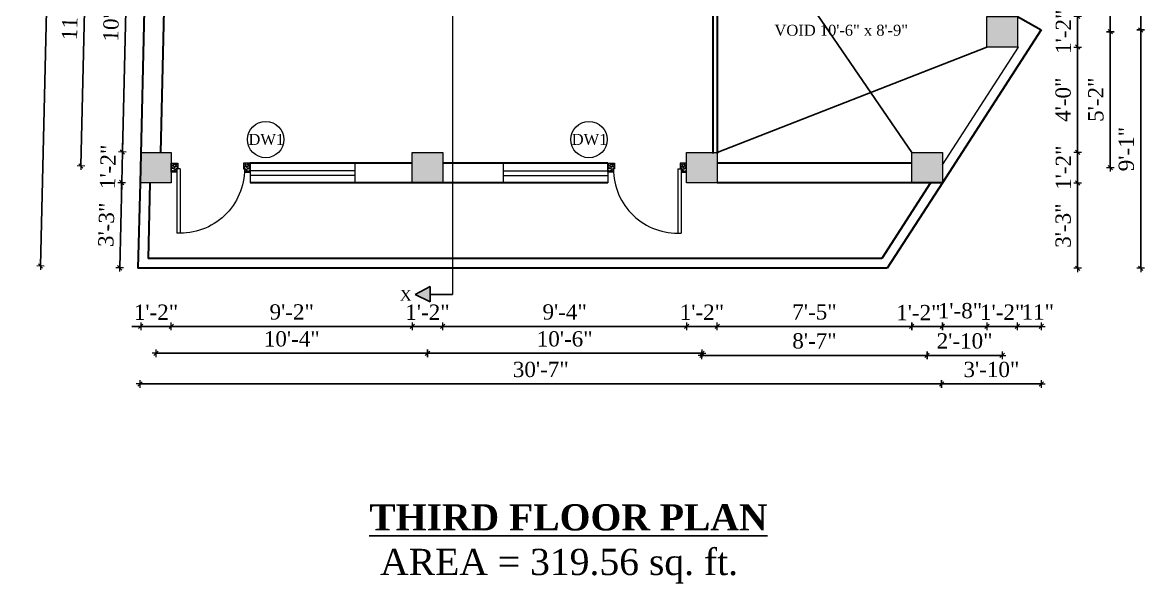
# Model space of a CAD drawing. Header units: inches. Extents: x 151827 to 346502, y -56182 to -23217.
# Drawn here: x 157370 to 157884, y -26793 to -26537 of the extents above; entities that cross this region are included whole.
import ezdxf

# ---------------------------------------------------------------- set-up
doc = ezdxf.new("R2010")
doc.units = ezdxf.units.IN
doc.header["$LTSCALE"] = 5
doc.header["$MEASUREMENT"] = 0
for name, color, linetype, lineweight in [('A-WALL', 7, 'Continuous', 9), ('Dimension', 7, 'Continuous', 18), ('DOOR', 62, 'Continuous', 0), ('Dw', 2, 'Continuous', 18)]:
    doc.layers.add(name, color=color, linetype=linetype, lineweight=lineweight)
doc.layers.add('dim line', color=7, linetype='Continuous', lineweight=15, true_color=0xfab2b2)
doc.layers.add('TEXT', color=6, linetype='Continuous')
doc.layers.add('WALL', color=7, linetype='Continuous')
doc.styles.add('ordinary', font='times.ttf')
doc.dimstyles.new('Copy of 96', dxfattribs={"dimtxt": 7, "dimasz": 4, "dimexe": 0.5, "dimexo": 0.5, "dimgap": 3, "dimtad": 1, "dimdec": 1, "dimzin": 11, "dimdsep": 46, "dimlunit": 4, "dimtxsty": 'ordinary', "dimblk": 'OBLIQUE', "dimcen": 0.09, "dimse1": 1, "dimse2": 1, "dimclrt": 6, "dimazin": 0, "dimtfac": 1, "dimtdec": 1, "dimtix": 1, "dimtmove": 2, "dimatfit": 3, "dimldrblk": 'leader', "dimfxl": 0.5, "dimfxlon": 1, "dimtolj": 1, "dimtzin": 0, "dimarcsym": 0})

# ---------------------------------------------------------------- blocks, each defined once
blk = doc.blocks.new('A$C27B36B59')
at = {"layer": 'DOOR'}
for p, q in [((0, 4), (0, 0)), ((2.5, 4), (0, 4)), ((0, 0), (3, 0)), ((2.5, 2.5), (2.5, 4)), ((3, 2.5), (2.5, 2.5)), ((3, 0), (3, 2.5))]:
    blk.add_line(p, q, dxfattribs=at)
for centre, radius, start, end in [((-1.4, -0.54), 4.75, 22.1411, 72.838), ((1.34, 2.09), 1.64, 45.138, 144.8948), ((2.21, 0.3), 2.49, 83.3149, 152.658), ((0.13, 0.37), 2.05, 349.4875, 93.6805), ((1.96, -0.47), 2.01, 58.7447, 166.495), ((-0.06, 0.32), 1.13, 343.542, 86.947), ((2.08, -0.4), 1.17, 38.2816, 160.1519)]:
    blk.add_arc(centre, radius, start, end, dxfattribs=at)
blk = doc.blocks.new('D2')
at = {"layer": 'DOOR'}
for p, q in [((74473.95, 24047.59), (74473.95, 24018.09)), ((74473.95, 24047.59), (74475.45, 24047.59)), ((74475.45, 24047.59), (74475.45, 24018.13))]:
    blk.add_line(p, q, dxfattribs=at)
blk.add_arc((74473.95, 24047.59), 29.5, 180, 272.9146, dxfattribs=at)
at = {"layer": 'DOOR', "xscale": -1, "rotation": 180}
blk.add_blockref('A$C27B36B59', (74441.95, 24050.09), dxfattribs=at)
at = {"layer": 'DOOR', "rotation": 180}
blk.add_blockref('A$C27B36B59', (74477.95, 24050.09), dxfattribs=at)
blk = doc.blocks.new('oblique')
at = {"color": 0, "lineweight": -2}
blk.add_line((0.25, 0.25), (-0.25, -0.25), dxfattribs=at)
at = {"layer": 'dim line', "lineweight": 9}
for p, q in [((-0.4375, 0), (0.4375, 0)), ((0, 0.4375), (0, -0.4375))]:
    blk.add_line(p, q, dxfattribs=at)
blk = doc.blocks.new('*D534')
at = {"layer": 'A-WALL', "color": 0, "lineweight": -2, "ltscale": 5, "transparency": 16777216}
for p, q in [((157853.15, -26596.06), (157853.15, -26592.06)), ((157853.15, -26610.06), (157853.15, -26596.06)), ((157853.15, -26610.06), (157853.15, -26614.06))]:
    blk.add_line(p, q, dxfattribs=at)
at = {"layer": 'Defpoints', "color": 0, "ltscale": 5, "transparency": 16777216}
for p in [(157791.29, -26596.06), (157853.15, -26596.06), (157791.29, -26610.06)]:
    blk.add_point(p, dxfattribs=at)
at = {"layer": 'A-WALL', "color": 0, "lineweight": -2, "ltscale": 5, "transparency": 16777216, "xscale": 4, "yscale": 4, "zscale": 4}
for p, rotation in [((157853.15, -26596.06), 270), ((157853.15, -26610.06), 90)]:
    blk.add_blockref('oblique', p, dxfattribs=dict(at, rotation=rotation))
at = {"layer": 'A-WALL', "color": 6, "ltscale": 5, "transparency": 16777216, "insert": (157846.65, -26603.06), "char_height": 7, "attachment_point": 5, "rotation": 90, "style": 'ordinary'}
blk.add_mtext('\\A1;1\'-2"', dxfattribs=at)
blk = doc.blocks.new('_OBLIQUE')
at = {"color": 0, "linetype": 'ByBlock'}
blk.add_line((-0.5, -0.5), (0.5, 0.5), dxfattribs=at)
blk = doc.blocks.new('leader')
at = {"layer": 'Dimension'}
for p, q in [((0, -4.33), (0, 4.33)), ((-4.42, 0), (4.42, 0))]:
    blk.add_line(p, q, dxfattribs=at)
blk = doc.blocks.new('*D535')
at = {"layer": 'A-WALL', "color": 0, "lineweight": -2, "ltscale": 5, "transparency": 16777216}
blk.add_line((157853.15, -26596.06), (157853.15, -26547.88), dxfattribs=at)
at = {"layer": 'Defpoints', "color": 0, "ltscale": 5, "transparency": 16777216}
for p in [(157825.66, -26547.88), (157853.15, -26547.88), (157791.29, -26596.06)]:
    blk.add_point(p, dxfattribs=at)
at = {"layer": 'A-WALL', "color": 0, "lineweight": -2, "ltscale": 5, "transparency": 16777216, "xscale": 4, "yscale": 4, "zscale": 4}
for p, rotation in [((157853.15, -26547.88), 90), ((157853.15, -26596.06), 270)]:
    blk.add_blockref('oblique', p, dxfattribs=dict(at, rotation=rotation))
at = {"layer": 'A-WALL', "color": 6, "ltscale": 5, "transparency": 16777216, "insert": (157846.59, -26571.97), "char_height": 7, "attachment_point": 5, "rotation": 90, "style": 'ordinary'}
blk.add_mtext('\\A1;4\'-0"', dxfattribs=at)
blk = doc.blocks.new('*D536')
at = {"layer": 'A-WALL', "color": 0, "lineweight": -2, "ltscale": 5, "transparency": 16777216}
for p, q in [((157853.15, -26533.88), (157853.15, -26529.88)), ((157853.15, -26547.88), (157853.15, -26533.88)), ((157853.15, -26547.88), (157853.15, -26551.88))]:
    blk.add_line(p, q, dxfattribs=at)
at = {"layer": 'Defpoints', "color": 0, "ltscale": 5, "transparency": 16777216}
for p in [(157825.66, -26533.88), (157853.15, -26533.88), (157825.66, -26547.88)]:
    blk.add_point(p, dxfattribs=at)
at = {"layer": 'A-WALL', "color": 0, "lineweight": -2, "ltscale": 5, "transparency": 16777216, "xscale": 4, "yscale": 4, "zscale": 4}
for p, rotation in [((157853.15, -26533.88), 270), ((157853.15, -26547.88), 90)]:
    blk.add_blockref('oblique', p, dxfattribs=dict(at, rotation=rotation))
at = {"layer": 'A-WALL', "color": 6, "ltscale": 5, "transparency": 16777216, "insert": (157846.65, -26540.88), "char_height": 7, "attachment_point": 5, "rotation": 90, "style": 'ordinary'}
blk.add_mtext('\\A1;1\'-2"', dxfattribs=at)
blk = doc.blocks.new('*D541')
at = {"layer": 'A-WALL', "color": 0, "lineweight": -2, "ltscale": 5, "transparency": 16777216}
blk.add_line((157868.11, -26603.06), (157868.11, -26540.88), dxfattribs=at)
at = {"layer": 'Defpoints', "color": 0, "ltscale": 5, "transparency": 16777216}
for p in [(157818.66, -26540.88), (157868.11, -26540.88), (157784.29, -26603.06)]:
    blk.add_point(p, dxfattribs=at)
at = {"layer": 'A-WALL', "color": 0, "lineweight": -2, "ltscale": 5, "transparency": 16777216, "xscale": 4, "yscale": 4, "zscale": 4}
for p, rotation in [((157868.11, -26540.88), 90), ((157868.11, -26603.06), 270)]:
    blk.add_blockref('oblique', p, dxfattribs=dict(at, rotation=rotation))
at = {"layer": 'A-WALL', "color": 6, "ltscale": 5, "transparency": 16777216, "insert": (157861.55, -26571.97), "char_height": 7, "attachment_point": 5, "rotation": 90, "style": 'ordinary'}
blk.add_mtext('\\A1;5\'-2"', dxfattribs=at)
blk = doc.blocks.new('*D542')
at = {"layer": 'A-WALL', "color": 0, "lineweight": -2, "ltscale": 5, "transparency": 16777216}
blk.add_line((157868.11, -26540.88), (157868.11, -26462.78), dxfattribs=at)
at = {"layer": 'Defpoints', "color": 0, "ltscale": 5, "transparency": 16777216}
for p in [(157681.28, -26462.78), (157868.11, -26462.78), (157818.66, -26540.88)]:
    blk.add_point(p, dxfattribs=at)
at = {"layer": 'A-WALL', "color": 0, "lineweight": -2, "ltscale": 5, "transparency": 16777216, "xscale": 4, "yscale": 4, "zscale": 4}
for p, rotation in [((157868.11, -26462.78), 90), ((157868.11, -26540.88), 270)]:
    blk.add_blockref('oblique', p, dxfattribs=dict(at, rotation=rotation))
at = {"layer": 'A-WALL', "color": 6, "ltscale": 5, "transparency": 16777216, "insert": (157861.55, -26501.83), "char_height": 7, "attachment_point": 5, "rotation": 90, "style": 'ordinary'}
blk.add_mtext('\\A1;6\'-6"', dxfattribs=at)
blk = doc.blocks.new('*D544')
at = {"layer": 'A-WALL', "color": 0, "lineweight": -2, "ltscale": 5, "transparency": 16777216}
blk.add_line((157882.06, -26649.06), (157882.06, -26540.06), dxfattribs=at)
at = {"layer": 'Defpoints', "color": 0, "ltscale": 5, "transparency": 16777216}
for p in [(157836.52, -26540.06), (157882.06, -26540.06), (157766.08, -26649.06)]:
    blk.add_point(p, dxfattribs=at)
at = {"layer": 'A-WALL', "color": 0, "lineweight": -2, "ltscale": 5, "transparency": 16777216, "xscale": 4, "yscale": 4, "zscale": 4}
for p, rotation in [((157882.06, -26540.06), 90), ((157882.06, -26649.06), 270)]:
    blk.add_blockref('oblique', p, dxfattribs=dict(at, rotation=rotation))
at = {"layer": 'A-WALL', "color": 6, "ltscale": 5, "transparency": 16777216, "insert": (157875.49, -26594.56), "char_height": 7, "attachment_point": 5, "rotation": 90, "style": 'ordinary'}
blk.add_mtext('\\A1;9\'-1"', dxfattribs=at)
blk = doc.blocks.new('*D545')
at = {"layer": 'A-WALL', "color": 0, "lineweight": -2, "ltscale": 5, "transparency": 16777216}
blk.add_line((157882.06, -26540.06), (157882.06, -26384.4), dxfattribs=at)
at = {"layer": 'Defpoints', "color": 0, "ltscale": 5, "transparency": 16777216}
for p in [(157562.71, -26384.4), (157882.06, -26384.4), (157836.52, -26540.06)]:
    blk.add_point(p, dxfattribs=at)
at = {"layer": 'A-WALL', "color": 0, "lineweight": -2, "ltscale": 5, "transparency": 16777216, "xscale": 4, "yscale": 4, "zscale": 4}
for p, rotation in [((157882.06, -26384.4), 90), ((157882.06, -26540.06), 270)]:
    blk.add_blockref('oblique', p, dxfattribs=dict(at, rotation=rotation))
at = {"layer": 'A-WALL', "color": 6, "ltscale": 5, "transparency": 16777216, "insert": (157875.5, -26462.23), "char_height": 7, "attachment_point": 5, "rotation": 90, "style": 'ordinary'}
blk.add_mtext('\\A1;13\'-0"', dxfattribs=at)
blk = doc.blocks.new('*D596')
at = {"layer": 'A-WALL', "color": 0, "lineweight": -2, "ltscale": 50, "transparency": 16777216}
for p, q in [((157415.8, -26609.86), (157416.13, -26595.86)), ((157416.13, -26595.86), (157416.23, -26591.87)), ((157415.8, -26609.86), (157415.71, -26613.86))]:
    blk.add_line(p, q, dxfattribs=at)
at = {"layer": 'Defpoints', "color": 0, "ltscale": 50, "transparency": 16777216}
for p in [(157416.13, -26595.86), (157424.5, -26596.06), (157424.17, -26610.06)]:
    blk.add_point(p, dxfattribs=at)
at = {"layer": 'A-WALL', "color": 0, "lineweight": -2, "ltscale": 50, "transparency": 16777216, "xscale": 4, "yscale": 4, "zscale": 4}
for p, rotation in [((157416.13, -26595.86), 268.6423816929436), ((157415.8, -26609.86), 88.64238169294363)]:
    blk.add_blockref('oblique', p, dxfattribs=dict(at, rotation=rotation))
at = {"layer": 'A-WALL', "color": 6, "ltscale": 50, "transparency": 16777216, "insert": (157409.47, -26602.71), "char_height": 7, "attachment_point": 5, "rotation": 88.6424, "style": 'ordinary'}
blk.add_mtext('\\A1;1\'-2"', dxfattribs=at)
blk = doc.blocks.new('*D597')
at = {"layer": 'A-WALL', "color": 0, "lineweight": -2, "ltscale": 5, "transparency": 16777216}
blk.add_line((157416.13, -26595.86), (157419.13, -26469.57), dxfattribs=at)
at = {"layer": 'Defpoints', "color": 0, "ltscale": 5, "transparency": 16777216}
for p in [(157419.13, -26469.57), (157427.82, -26469.78), (157424.5, -26596.06)]:
    blk.add_point(p, dxfattribs=at)
at = {"layer": 'A-WALL', "color": 0, "lineweight": -2, "ltscale": 5, "transparency": 16777216, "xscale": 4, "yscale": 4, "zscale": 4}
for p, rotation in [((157419.13, -26469.57), 88.64238169298139), ((157416.13, -26595.86), 268.6423816929814)]:
    blk.add_blockref('oblique', p, dxfattribs=dict(at, rotation=rotation))
at = {"layer": 'A-WALL', "color": 6, "ltscale": 5, "transparency": 16777216, "insert": (157411.07, -26532.56), "char_height": 7, "attachment_point": 5, "rotation": 88.6424, "style": 'ordinary'}
blk.add_mtext('\\A1;10\'-6"', dxfattribs=at)
blk = doc.blocks.new('*D546')
at = {"layer": 'A-WALL', "color": 0, "lineweight": -2, "ltscale": 5, "transparency": 16777216}
blk.add_line((157397.1, -26602.25), (157400.42, -26461.96), dxfattribs=at)
at = {"layer": 'Defpoints', "color": 0, "ltscale": 5, "transparency": 16777216}
for p in [(157400.42, -26461.96), (157434.82, -26462.78), (157431.5, -26603.06)]:
    blk.add_point(p, dxfattribs=at)
at = {"layer": 'A-WALL', "color": 0, "lineweight": -2, "ltscale": 5, "transparency": 16777216, "xscale": 4, "yscale": 4, "zscale": 4}
for p, rotation in [((157400.42, -26461.96), 88.64238169299772), ((157397.1, -26602.25), 268.6423816929977)]:
    blk.add_blockref('oblique', p, dxfattribs=dict(at, rotation=rotation))
at = {"layer": 'A-WALL', "color": 6, "ltscale": 5, "transparency": 16777216, "insert": (157392.2, -26531.95), "char_height": 7, "attachment_point": 5, "rotation": 88.6424, "style": 'ordinary'}
blk.add_mtext('\\A1;11\'-8"', dxfattribs=at)
blk = doc.blocks.new('*D599')
at = {"layer": 'A-WALL', "color": 0, "lineweight": -2, "ltscale": 5, "transparency": 16777216}
blk.add_line((157415.8, -26609.86), (157414.88, -26648.86), dxfattribs=at)
at = {"layer": 'Defpoints', "color": 0, "ltscale": 5, "transparency": 16777216}
for p in [(157424.17, -26610.06), (157414.88, -26648.86), (157423.24, -26649.06)]:
    blk.add_point(p, dxfattribs=at)
at = {"layer": 'A-WALL', "color": 0, "lineweight": -2, "ltscale": 5, "transparency": 16777216, "xscale": 4, "yscale": 4, "zscale": 4}
for p, rotation in [((157415.8, -26609.86), 88.64238169298143), ((157414.88, -26648.86), 268.6423816929814)]:
    blk.add_blockref('oblique', p, dxfattribs=dict(at, rotation=rotation))
at = {"layer": 'A-WALL', "color": 6, "ltscale": 5, "transparency": 16777216, "insert": (157408.78, -26629.21), "char_height": 7, "attachment_point": 5, "rotation": 88.6424, "style": 'ordinary'}
blk.add_mtext('\\A1;3\'-3"', dxfattribs=at)
blk = doc.blocks.new('*D600')
at = {"layer": 'A-WALL', "color": 0, "lineweight": -2, "ltscale": 5, "transparency": 16777216}
blk.add_line((157853.15, -26610.06), (157853.15, -26649.06), dxfattribs=at)
at = {"layer": 'Defpoints', "color": 0, "ltscale": 5, "transparency": 16777216}
for p in [(157791.29, -26610.06), (157766.08, -26649.06), (157853.15, -26649.06)]:
    blk.add_point(p, dxfattribs=at)
at = {"layer": 'A-WALL', "color": 0, "lineweight": -2, "ltscale": 5, "transparency": 16777216, "xscale": 4, "yscale": 4, "zscale": 4}
for p, rotation in [((157853.15, -26610.06), 90), ((157853.15, -26649.06), 270)]:
    blk.add_blockref('oblique', p, dxfattribs=dict(at, rotation=rotation))
at = {"layer": 'A-WALL', "color": 6, "ltscale": 5, "transparency": 16777216, "insert": (157846.59, -26629.56), "char_height": 7, "attachment_point": 5, "rotation": 90, "style": 'ordinary'}
blk.add_mtext('\\A1;3\'-3"', dxfattribs=at)
blk = doc.blocks.new('*D549')
at = {"layer": 'A-WALL', "color": 0, "lineweight": -2, "ltscale": 5, "transparency": 16777216}
blk.add_line((157378.64, -26648.01), (157384.92, -26383.34), dxfattribs=at)
at = {"layer": 'Defpoints', "color": 0, "ltscale": 5, "transparency": 16777216}
for p in [(157384.92, -26383.34), (157429.52, -26384.4), (157423.24, -26649.06)]:
    blk.add_point(p, dxfattribs=at)
at = {"layer": 'A-WALL', "color": 0, "lineweight": -2, "ltscale": 5, "transparency": 16777216, "xscale": 4, "yscale": 4, "zscale": 4}
for p, rotation in [((157384.92, -26383.34), 88.64238169298139), ((157378.64, -26648.01), 268.6423816929814)]:
    blk.add_blockref('oblique', p, dxfattribs=dict(at, rotation=rotation))
at = {"layer": 'A-WALL', "color": 6, "ltscale": 5, "transparency": 16777216, "insert": (157375.28, -26515.52), "char_height": 7, "attachment_point": 5, "rotation": 88.6424, "style": 'ordinary'}
blk.add_mtext('\\A1;22\'-1"', dxfattribs=at)
blk = doc.blocks.new('*D620')
at = {"layer": 'A-WALL', "color": 0, "lineweight": -2, "ltscale": 50, "transparency": 16777216}
for p, q in [((157424.5, -26675.67), (157420.5, -26675.67)), ((157424.5, -26675.67), (157438.5, -26675.67)), ((157438.5, -26675.67), (157442.5, -26675.67))]:
    blk.add_line(p, q, dxfattribs=at)
at = {"layer": 'Defpoints', "color": 0, "ltscale": 50, "transparency": 16777216}
for p in [(157424.5, -26610.06), (157438.5, -26610.06), (157438.5, -26675.67)]:
    blk.add_point(p, dxfattribs=at)
at = {"layer": 'A-WALL', "color": 0, "lineweight": -2, "ltscale": 50, "transparency": 16777216, "xscale": 4, "yscale": 4, "zscale": 4}
blk.add_blockref('oblique', (157424.5, -26675.67), dxfattribs=at)
at = {"layer": 'A-WALL', "color": 0, "lineweight": -2, "ltscale": 50, "transparency": 16777216, "xscale": 4, "yscale": 4, "zscale": 4, "rotation": 180}
blk.add_blockref('oblique', (157438.5, -26675.67), dxfattribs=at)
at = {"layer": 'A-WALL', "color": 6, "ltscale": 50, "transparency": 16777216, "insert": (157431.5, -26669.17), "char_height": 7, "attachment_point": 5, "style": 'ordinary'}
blk.add_mtext('\\A1;1\'-2"', dxfattribs=at)
blk = doc.blocks.new('*D621')
at = {"layer": 'A-WALL', "color": 0, "lineweight": -2, "ltscale": 5, "transparency": 16777216}
blk.add_line((157438.5, -26675.67), (157548.71, -26675.67), dxfattribs=at)
at = {"layer": 'Defpoints', "color": 0, "ltscale": 5, "transparency": 16777216}
for p in [(157438.5, -26610.06), (157548.71, -26610.06), (157548.71, -26675.67)]:
    blk.add_point(p, dxfattribs=at)
at = {"layer": 'A-WALL', "color": 0, "lineweight": -2, "ltscale": 5, "transparency": 16777216, "xscale": 4, "yscale": 4, "zscale": 4, "rotation": 180}
blk.add_blockref('oblique', (157438.5, -26675.67), dxfattribs=at)
at = {"layer": 'A-WALL', "color": 0, "lineweight": -2, "ltscale": 5, "transparency": 16777216, "xscale": 4, "yscale": 4, "zscale": 4}
blk.add_blockref('oblique', (157548.71, -26675.67), dxfattribs=at)
at = {"layer": 'A-WALL', "color": 6, "ltscale": 5, "transparency": 16777216, "insert": (157493.6, -26669.1), "char_height": 7, "attachment_point": 5, "style": 'ordinary'}
blk.add_mtext('\\A1;9\'-2"', dxfattribs=at)
blk = doc.blocks.new('*D622')
at = {"layer": 'A-WALL', "color": 0, "lineweight": -2, "ltscale": 5, "transparency": 16777216}
for p, q in [((157548.71, -26675.67), (157544.71, -26675.67)), ((157548.71, -26675.67), (157562.71, -26675.67)), ((157562.71, -26675.67), (157566.71, -26675.67))]:
    blk.add_line(p, q, dxfattribs=at)
at = {"layer": 'Defpoints', "color": 0, "ltscale": 5, "transparency": 16777216}
for p in [(157548.71, -26610.06), (157562.71, -26610.06), (157562.71, -26675.67)]:
    blk.add_point(p, dxfattribs=at)
at = {"layer": 'A-WALL', "color": 0, "lineweight": -2, "ltscale": 5, "transparency": 16777216, "xscale": 4, "yscale": 4, "zscale": 4}
blk.add_blockref('oblique', (157548.71, -26675.67), dxfattribs=at)
at = {"layer": 'A-WALL', "color": 0, "lineweight": -2, "ltscale": 5, "transparency": 16777216, "xscale": 4, "yscale": 4, "zscale": 4, "rotation": 180}
blk.add_blockref('oblique', (157562.71, -26675.67), dxfattribs=at)
at = {"layer": 'A-WALL', "color": 6, "ltscale": 5, "transparency": 16777216, "insert": (157555.71, -26669.17), "char_height": 7, "attachment_point": 5, "style": 'ordinary'}
blk.add_mtext('\\A1;1\'-2"', dxfattribs=at)
blk = doc.blocks.new('*D623')
at = {"layer": 'A-WALL', "color": 0, "lineweight": -2, "ltscale": 5, "transparency": 16777216}
blk.add_line((157562.71, -26675.67), (157674.28, -26675.67), dxfattribs=at)
at = {"layer": 'Defpoints', "color": 0, "ltscale": 5, "transparency": 16777216}
for p in [(157562.71, -26610.06), (157674.28, -26610.06), (157674.28, -26675.67)]:
    blk.add_point(p, dxfattribs=at)
at = {"layer": 'A-WALL', "color": 0, "lineweight": -2, "ltscale": 5, "transparency": 16777216, "xscale": 4, "yscale": 4, "zscale": 4, "rotation": 180}
blk.add_blockref('oblique', (157562.71, -26675.67), dxfattribs=at)
at = {"layer": 'A-WALL', "color": 0, "lineweight": -2, "ltscale": 5, "transparency": 16777216, "xscale": 4, "yscale": 4, "zscale": 4}
blk.add_blockref('oblique', (157674.28, -26675.67), dxfattribs=at)
at = {"layer": 'A-WALL', "color": 6, "ltscale": 5, "transparency": 16777216, "insert": (157618.49, -26669.1), "char_height": 7, "attachment_point": 5, "style": 'ordinary'}
blk.add_mtext('\\A1;9\'-4"', dxfattribs=at)
blk = doc.blocks.new('*D624')
at = {"layer": 'A-WALL', "color": 0, "lineweight": -2, "ltscale": 5, "transparency": 16777216}
for p, q in [((157674.28, -26675.67), (157670.28, -26675.67)), ((157674.28, -26675.67), (157688.28, -26675.67)), ((157688.28, -26675.67), (157692.28, -26675.67))]:
    blk.add_line(p, q, dxfattribs=at)
at = {"layer": 'Defpoints', "color": 0, "ltscale": 5, "transparency": 16777216}
for p in [(157674.28, -26610.06), (157688.28, -26610.06), (157688.28, -26675.67)]:
    blk.add_point(p, dxfattribs=at)
at = {"layer": 'A-WALL', "color": 0, "lineweight": -2, "ltscale": 5, "transparency": 16777216, "xscale": 4, "yscale": 4, "zscale": 4}
blk.add_blockref('oblique', (157674.28, -26675.67), dxfattribs=at)
at = {"layer": 'A-WALL', "color": 0, "lineweight": -2, "ltscale": 5, "transparency": 16777216, "xscale": 4, "yscale": 4, "zscale": 4, "rotation": 180}
blk.add_blockref('oblique', (157688.28, -26675.67), dxfattribs=at)
at = {"layer": 'A-WALL', "color": 6, "ltscale": 5, "transparency": 16777216, "insert": (157681.28, -26669.17), "char_height": 7, "attachment_point": 5, "style": 'ordinary'}
blk.add_mtext('\\A1;1\'-2"', dxfattribs=at)
blk = doc.blocks.new('*D625')
at = {"layer": 'A-WALL', "color": 0, "lineweight": -2, "ltscale": 5, "transparency": 16777216}
blk.add_line((157688.28, -26675.67), (157777.29, -26675.67), dxfattribs=at)
at = {"layer": 'Defpoints', "color": 0, "ltscale": 5, "transparency": 16777216}
for p in [(157688.28, -26610.06), (157777.29, -26610.06), (157777.29, -26675.67)]:
    blk.add_point(p, dxfattribs=at)
at = {"layer": 'A-WALL', "color": 0, "lineweight": -2, "ltscale": 5, "transparency": 16777216, "xscale": 4, "yscale": 4, "zscale": 4, "rotation": 180}
blk.add_blockref('oblique', (157688.28, -26675.67), dxfattribs=at)
at = {"layer": 'A-WALL', "color": 0, "lineweight": -2, "ltscale": 5, "transparency": 16777216, "xscale": 4, "yscale": 4, "zscale": 4}
blk.add_blockref('oblique', (157777.29, -26675.67), dxfattribs=at)
at = {"layer": 'A-WALL', "color": 6, "ltscale": 5, "transparency": 16777216, "insert": (157732.78, -26669.1), "char_height": 7, "attachment_point": 5, "style": 'ordinary'}
blk.add_mtext('\\A1;7\'-5"', dxfattribs=at)
blk = doc.blocks.new('*D626')
at = {"layer": 'A-WALL', "color": 0, "lineweight": -2, "ltscale": 5, "transparency": 16777216}
blk.add_line((157777.29, -26675.67), (157791.29, -26675.67), dxfattribs=at)
at = {"layer": 'Defpoints', "color": 0, "ltscale": 5, "transparency": 16777216}
for p in [(157777.29, -26610.06), (157791.29, -26610.06), (157791.29, -26675.67)]:
    blk.add_point(p, dxfattribs=at)
at = {"layer": 'A-WALL', "color": 0, "lineweight": -2, "ltscale": 5, "transparency": 16777216, "xscale": 4, "yscale": 4, "zscale": 4, "rotation": 180}
blk.add_blockref('oblique', (157777.29, -26675.67), dxfattribs=at)
at = {"layer": 'A-WALL', "color": 0, "lineweight": -2, "ltscale": 5, "transparency": 16777216, "xscale": 4, "yscale": 4, "zscale": 4}
blk.add_blockref('oblique', (157791.29, -26675.67), dxfattribs=at)
at = {"layer": 'A-WALL', "color": 6, "ltscale": 5, "transparency": 16777216, "insert": (157780.32, -26669.35), "char_height": 7, "attachment_point": 5, "style": 'ordinary'}
blk.add_mtext('\\A1;1\'-2"', dxfattribs=at)
blk = doc.blocks.new('*D627')
at = {"layer": 'A-WALL', "color": 0, "lineweight": -2, "ltscale": 5, "transparency": 16777216}
blk.add_line((157791.29, -26675.67), (157811.66, -26675.67), dxfattribs=at)
at = {"layer": 'Defpoints', "color": 0, "ltscale": 5, "transparency": 16777216}
for p in [(157811.66, -26547.88), (157791.29, -26610.06), (157811.66, -26675.67)]:
    blk.add_point(p, dxfattribs=at)
at = {"layer": 'A-WALL', "color": 0, "lineweight": -2, "ltscale": 5, "transparency": 16777216, "xscale": 4, "yscale": 4, "zscale": 4, "rotation": 180}
blk.add_blockref('oblique', (157791.29, -26675.67), dxfattribs=at)
at = {"layer": 'A-WALL', "color": 0, "lineweight": -2, "ltscale": 5, "transparency": 16777216, "xscale": 4, "yscale": 4, "zscale": 4}
blk.add_blockref('oblique', (157811.66, -26675.67), dxfattribs=at)
at = {"layer": 'A-WALL', "color": 6, "ltscale": 5, "transparency": 16777216, "insert": (157799.36, -26668.53), "char_height": 7, "attachment_point": 5, "style": 'ordinary'}
blk.add_mtext('\\A1;1\'-8"', dxfattribs=at)
blk = doc.blocks.new('*D628')
at = {"layer": 'A-WALL', "color": 0, "lineweight": -2, "ltscale": 5, "transparency": 16777216}
for p, q in [((157811.66, -26675.67), (157807.66, -26675.67)), ((157811.66, -26675.67), (157825.66, -26675.67)), ((157825.66, -26675.67), (157829.66, -26675.67))]:
    blk.add_line(p, q, dxfattribs=at)
at = {"layer": 'Defpoints', "color": 0, "ltscale": 5, "transparency": 16777216}
for p in [(157811.66, -26547.88), (157825.66, -26547.88), (157825.66, -26675.67)]:
    blk.add_point(p, dxfattribs=at)
at = {"layer": 'A-WALL', "color": 0, "lineweight": -2, "ltscale": 5, "transparency": 16777216, "xscale": 4, "yscale": 4, "zscale": 4}
blk.add_blockref('oblique', (157811.66, -26675.67), dxfattribs=at)
at = {"layer": 'A-WALL', "color": 0, "lineweight": -2, "ltscale": 5, "transparency": 16777216, "xscale": 4, "yscale": 4, "zscale": 4, "rotation": 180}
blk.add_blockref('oblique', (157825.66, -26675.67), dxfattribs=at)
at = {"layer": 'A-WALL', "color": 6, "ltscale": 5, "transparency": 16777216, "insert": (157818.66, -26669.17), "char_height": 7, "attachment_point": 5, "style": 'ordinary'}
blk.add_mtext('\\A1;1\'-2"', dxfattribs=at)
blk = doc.blocks.new('*D629')
at = {"layer": 'A-WALL', "color": 0, "lineweight": -2, "ltscale": 5, "transparency": 16777216}
blk.add_line((157825.66, -26675.67), (157836.52, -26675.67), dxfattribs=at)
at = {"layer": 'Defpoints', "color": 0, "ltscale": 5, "transparency": 16777216}
for p in [(157836.52, -26540.06), (157825.66, -26547.88), (157836.52, -26675.67)]:
    blk.add_point(p, dxfattribs=at)
at = {"layer": 'A-WALL', "color": 0, "lineweight": -2, "ltscale": 5, "transparency": 16777216, "xscale": 4, "yscale": 4, "zscale": 4, "rotation": 180}
blk.add_blockref('oblique', (157825.66, -26675.67), dxfattribs=at)
at = {"layer": 'A-WALL', "color": 0, "lineweight": -2, "ltscale": 5, "transparency": 16777216, "xscale": 4, "yscale": 4, "zscale": 4}
blk.add_blockref('oblique', (157836.52, -26675.67), dxfattribs=at)
at = {"layer": 'A-WALL', "color": 6, "ltscale": 5, "transparency": 16777216, "insert": (157834.94, -26669.06), "char_height": 7, "attachment_point": 5, "style": 'ordinary'}
blk.add_mtext('\\A1;11"', dxfattribs=at)
blk = doc.blocks.new('*D630')
at = {"layer": 'A-WALL', "color": 0, "lineweight": -2, "ltscale": 5, "transparency": 16777216}
blk.add_line((157431.5, -26687.98), (157555.71, -26687.98), dxfattribs=at)
at = {"layer": 'Defpoints', "color": 0, "ltscale": 5, "transparency": 16777216}
for p in [(157431.5, -26603.06), (157555.71, -26603.06), (157555.71, -26687.98)]:
    blk.add_point(p, dxfattribs=at)
at = {"layer": 'A-WALL', "color": 0, "lineweight": -2, "ltscale": 5, "transparency": 16777216, "xscale": 4, "yscale": 4, "zscale": 4, "rotation": 180}
blk.add_blockref('oblique', (157431.5, -26687.98), dxfattribs=at)
at = {"layer": 'A-WALL', "color": 0, "lineweight": -2, "ltscale": 5, "transparency": 16777216, "xscale": 4, "yscale": 4, "zscale": 4}
blk.add_blockref('oblique', (157555.71, -26687.98), dxfattribs=at)
at = {"layer": 'A-WALL', "color": 6, "ltscale": 5, "transparency": 16777216, "insert": (157493.6, -26681.42), "char_height": 7, "attachment_point": 5, "style": 'ordinary'}
blk.add_mtext('\\A1;10\'-4"', dxfattribs=at)
blk = doc.blocks.new('*D631')
at = {"layer": 'A-WALL', "color": 0, "lineweight": -2, "ltscale": 5, "transparency": 16777216}
blk.add_line((157681.28, -26688.91), (157784.29, -26688.91), dxfattribs=at)
at = {"layer": 'Defpoints', "color": 0, "ltscale": 5, "transparency": 16777216}
for p in [(157681.28, -26603.06), (157784.29, -26603.06), (157784.29, -26688.91)]:
    blk.add_point(p, dxfattribs=at)
at = {"layer": 'A-WALL', "color": 0, "lineweight": -2, "ltscale": 5, "transparency": 16777216, "xscale": 4, "yscale": 4, "zscale": 4, "rotation": 180}
blk.add_blockref('oblique', (157681.28, -26688.91), dxfattribs=at)
at = {"layer": 'A-WALL', "color": 0, "lineweight": -2, "ltscale": 5, "transparency": 16777216, "xscale": 4, "yscale": 4, "zscale": 4}
blk.add_blockref('oblique', (157784.29, -26688.91), dxfattribs=at)
at = {"layer": 'A-WALL', "color": 6, "ltscale": 5, "transparency": 16777216, "insert": (157732.78, -26682.34), "char_height": 7, "attachment_point": 5, "style": 'ordinary'}
blk.add_mtext('\\A1;8\'-7"', dxfattribs=at)
blk = doc.blocks.new('*D632')
at = {"layer": 'A-WALL', "color": 0, "lineweight": -2, "ltscale": 5, "transparency": 16777216}
blk.add_line((157555.71, -26687.98), (157681.28, -26687.98), dxfattribs=at)
at = {"layer": 'Defpoints', "color": 0, "ltscale": 5, "transparency": 16777216}
for p in [(157555.71, -26603.06), (157681.28, -26603.06), (157681.28, -26687.98)]:
    blk.add_point(p, dxfattribs=at)
at = {"layer": 'A-WALL', "color": 0, "lineweight": -2, "ltscale": 5, "transparency": 16777216, "xscale": 4, "yscale": 4, "zscale": 4, "rotation": 180}
blk.add_blockref('oblique', (157555.71, -26687.98), dxfattribs=at)
at = {"layer": 'A-WALL', "color": 0, "lineweight": -2, "ltscale": 5, "transparency": 16777216, "xscale": 4, "yscale": 4, "zscale": 4}
blk.add_blockref('oblique', (157681.28, -26687.98), dxfattribs=at)
at = {"layer": 'A-WALL', "color": 6, "ltscale": 5, "transparency": 16777216, "insert": (157618.49, -26681.42), "char_height": 7, "attachment_point": 5, "style": 'ordinary'}
blk.add_mtext('\\A1;10\'-6"', dxfattribs=at)
blk = doc.blocks.new('*D633')
at = {"layer": 'A-WALL', "color": 0, "lineweight": -2, "ltscale": 5, "transparency": 16777216}
blk.add_line((157784.29, -26688.91), (157818.66, -26688.91), dxfattribs=at)
at = {"layer": 'Defpoints', "color": 0, "ltscale": 5, "transparency": 16777216}
for p in [(157818.66, -26540.88), (157784.29, -26603.06), (157818.66, -26688.91)]:
    blk.add_point(p, dxfattribs=at)
at = {"layer": 'A-WALL', "color": 0, "lineweight": -2, "ltscale": 5, "transparency": 16777216, "xscale": 4, "yscale": 4, "zscale": 4, "rotation": 180}
blk.add_blockref('oblique', (157784.29, -26688.91), dxfattribs=at)
at = {"layer": 'A-WALL', "color": 0, "lineweight": -2, "ltscale": 5, "transparency": 16777216, "xscale": 4, "yscale": 4, "zscale": 4}
blk.add_blockref('oblique', (157818.66, -26688.91), dxfattribs=at)
at = {"layer": 'A-WALL', "color": 6, "ltscale": 5, "transparency": 16777216, "insert": (157801.47, -26682.35), "char_height": 7, "attachment_point": 5, "style": 'ordinary'}
blk.add_mtext('\\A1;2\'-10"', dxfattribs=at)
blk = doc.blocks.new('*D634')
at = {"layer": 'A-WALL', "color": 0, "lineweight": -2, "ltscale": 5, "transparency": 16777216}
blk.add_line((157790.96, -26701.97), (157424.17, -26701.97), dxfattribs=at)
at = {"layer": 'Defpoints', "color": 0, "ltscale": 5, "transparency": 16777216}
for p in [(157424.17, -26610.06), (157790.96, -26610.06), (157424.17, -26701.97)]:
    blk.add_point(p, dxfattribs=at)
at = {"layer": 'A-WALL', "color": 0, "lineweight": -2, "ltscale": 5, "transparency": 16777216, "xscale": 4, "yscale": 4, "zscale": 4, "rotation": 180}
blk.add_blockref('oblique', (157424.17, -26701.97), dxfattribs=at)
at = {"layer": 'A-WALL', "color": 0, "lineweight": -2, "ltscale": 5, "transparency": 16777216, "xscale": 4, "yscale": 4, "zscale": 4}
blk.add_blockref('oblique', (157790.96, -26701.97), dxfattribs=at)
at = {"layer": 'A-WALL', "color": 6, "ltscale": 5, "transparency": 16777216, "insert": (157607.56, -26695.4), "char_height": 7, "attachment_point": 5, "style": 'ordinary'}
blk.add_mtext('\\A1;30\'-7"', dxfattribs=at)
blk = doc.blocks.new('*D635')
at = {"layer": 'A-WALL', "color": 0, "lineweight": -2, "ltscale": 5, "transparency": 16777216}
blk.add_line((157790.96, -26701.97), (157836.52, -26701.97), dxfattribs=at)
at = {"layer": 'Defpoints', "color": 0, "ltscale": 5, "transparency": 16777216}
for p in [(157836.52, -26540.06), (157790.96, -26610.06), (157836.52, -26701.97)]:
    blk.add_point(p, dxfattribs=at)
at = {"layer": 'A-WALL', "color": 0, "lineweight": -2, "ltscale": 5, "transparency": 16777216, "xscale": 4, "yscale": 4, "zscale": 4, "rotation": 180}
blk.add_blockref('oblique', (157790.96, -26701.97), dxfattribs=at)
at = {"layer": 'A-WALL', "color": 0, "lineweight": -2, "ltscale": 5, "transparency": 16777216, "xscale": 4, "yscale": 4, "zscale": 4}
blk.add_blockref('oblique', (157836.52, -26701.97), dxfattribs=at)
at = {"layer": 'A-WALL', "color": 6, "ltscale": 5, "transparency": 16777216, "insert": (157813.74, -26695.41), "char_height": 7, "attachment_point": 5, "style": 'ordinary'}
blk.add_mtext('\\A1;3\'-10"', dxfattribs=at)
blk = doc.blocks.new('*D665')
at = {"layer": 'A-WALL', "color": 0, "lineweight": -2, "ltscale": 5, "transparency": 16777216}
blk.add_line((157825.66, -26361.84), (157836.52, -26361.84), dxfattribs=at)
at = {"layer": 'Defpoints', "color": 0, "ltscale": 5, "transparency": 16777216}
for p in [(157836.52, -26361.84), (157825.66, -26533.88), (157836.52, -26540.06)]:
    blk.add_point(p, dxfattribs=at)
at = {"layer": 'A-WALL', "color": 0, "lineweight": -2, "ltscale": 5, "transparency": 16777216, "xscale": 4, "yscale": 4, "zscale": 4, "rotation": 180}
blk.add_blockref('oblique', (157825.66, -26361.84), dxfattribs=at)
at = {"layer": 'A-WALL', "color": 0, "lineweight": -2, "ltscale": 5, "transparency": 16777216, "xscale": 4, "yscale": 4, "zscale": 4}
blk.add_blockref('oblique', (157836.52, -26361.84), dxfattribs=at)
at = {"layer": 'A-WALL', "color": 6, "ltscale": 5, "transparency": 16777216, "insert": (157835.85, -26355.26), "char_height": 7, "attachment_point": 5, "style": 'ordinary'}
blk.add_mtext('\\A1;11"', dxfattribs=at)
blk = doc.blocks.new('*D668')
at = {"layer": 'A-WALL', "color": 0, "lineweight": -2, "ltscale": 5, "transparency": 16777216}
blk.add_line((157681.28, -26345.71), (157818.66, -26345.71), dxfattribs=at)
at = {"layer": 'Defpoints', "color": 0, "ltscale": 5, "transparency": 16777216}
for p in [(157818.66, -26345.71), (157681.28, -26462.78), (157818.66, -26540.88)]:
    blk.add_point(p, dxfattribs=at)
at = {"layer": 'A-WALL', "color": 0, "lineweight": -2, "ltscale": 5, "transparency": 16777216, "xscale": 4, "yscale": 4, "zscale": 4, "rotation": 180}
blk.add_blockref('oblique', (157681.28, -26345.71), dxfattribs=at)
at = {"layer": 'A-WALL', "color": 0, "lineweight": -2, "ltscale": 5, "transparency": 16777216, "xscale": 4, "yscale": 4, "zscale": 4}
blk.add_blockref('oblique', (157818.66, -26345.71), dxfattribs=at)
at = {"layer": 'A-WALL', "color": 6, "ltscale": 5, "transparency": 16777216, "insert": (157749.97, -26339.15), "char_height": 7, "attachment_point": 5, "style": 'ordinary'}
blk.add_mtext('\\A1;11\'-5"', dxfattribs=at)
blk = doc.blocks.new('*D670')
at = {"layer": 'A-WALL', "color": 0, "lineweight": -2, "ltscale": 5, "transparency": 16777216}
blk.add_line((157548.71, -26330.51), (157836.52, -26330.51), dxfattribs=at)
at = {"layer": 'Defpoints', "color": 0, "ltscale": 5, "transparency": 16777216}
for p in [(157836.52, -26330.51), (157548.71, -26384.4), (157836.52, -26540.06)]:
    blk.add_point(p, dxfattribs=at)
at = {"layer": 'A-WALL', "color": 0, "lineweight": -2, "ltscale": 5, "transparency": 16777216, "xscale": 4, "yscale": 4, "zscale": 4, "rotation": 180}
blk.add_blockref('oblique', (157548.71, -26330.51), dxfattribs=at)
at = {"layer": 'A-WALL', "color": 0, "lineweight": -2, "ltscale": 5, "transparency": 16777216, "xscale": 4, "yscale": 4, "zscale": 4}
blk.add_blockref('oblique', (157836.52, -26330.51), dxfattribs=at)
at = {"layer": 'A-WALL', "color": 6, "ltscale": 5, "transparency": 16777216, "insert": (157692.62, -26323.95), "char_height": 7, "attachment_point": 5, "style": 'ordinary'}
blk.add_mtext('\\A1;24\'-0"', dxfattribs=at)

msp = doc.modelspace()

# ---------------------------------------------------------------- hatches: boundary and pattern name
at = {"ltscale": 5}
msp.add_hatch(color=256, dxfattribs=at).paths.add_polyline_path([(157557, -26664.49), (157557, -26657.48), (157550.11, -26661.06)])
at = {"layer": 'WALL', "linetype": 'ByBlock', "ltscale": 5, "true_color": 0xf8991e}
h = msp.add_hatch(color=30, dxfattribs=at)
h.dxf.hatch_style = 1
h.paths.add_polyline_path([(157811.66, -26533.88), (157811.66, -26547.88), (157825.66, -26547.88), (157825.66, -26533.88)])
h = msp.add_hatch(color=30, dxfattribs=at)
h.dxf.hatch_style = 1
h.paths.add_polyline_path([(157424.5, -26596.06), (157424.5, -26610.06), (157438.5, -26610.06), (157438.5, -26596.06)])
h = msp.add_hatch(color=30, dxfattribs=at)
h.dxf.hatch_style = 1
h.paths.add_polyline_path([(157548.71, -26596.06), (157548.71, -26610.06), (157562.71, -26610.06), (157562.71, -26596.06)])
h = msp.add_hatch(color=30, dxfattribs=at)
h.dxf.hatch_style = 1
h.paths.add_polyline_path([(157674.28, -26596.06), (157674.28, -26610.06), (157688.28, -26610.06), (157688.28, -26596.06)])
h = msp.add_hatch(color=30, dxfattribs=at)
h.dxf.hatch_style = 1
h.paths.add_polyline_path([(157777.29, -26596.06), (157777.29, -26610.06), (157791.29, -26610.06), (157791.29, -26596.06)])

# ---------------------------------------------------------------- linework, layer by layer
at = {"ltscale": 5}
for p, q in [((157557, -26657.48, -72.71), (157550.11, -26661.06, -72.71)), ((157557, -26664.49, -72.71), (157557, -26657.48, -72.71)), ((157550.11, -26661.06, -72.71), (157557, -26664.49, -72.71)), ((157567.09, -26661.06, -72.71), (157557, -26661.06, -72.71))]:
    msp.add_line(p, q, dxfattribs=at)
at = {"layer": 'A-WALL', "ltscale": 5}
for p, q in [((157567.09, -26372.5, -72.71), (157567.09, -26661.06, -72.71)), ((157474.5, -26601.06, -72.71), (157474.5, -26610.06, -72.71)), ((157522.5, -26601.06, -72.71), (157522.5, -26610.06, -72.71)), ((157590.28, -26601.06, -72.71), (157590.28, -26610.06, -72.71)), ((157638.28, -26601.06, -72.71), (157638.28, -26610.06, -72.71)), ((157424.5, -26610.06, -72.71), (157424.17, -26610.06, -72.71))]:
    msp.add_line(p, q, dxfattribs=at)
at = {"layer": 'A-WALL', "lineweight": 30}
for p, q in [((157427.82, -26455.78, -72.71), (157424.17, -26610.06, -72.71)), ((157688.28, -26455.78, -72.71), (157836.52, -26540.06, -72.71)), ((157436.49, -26469.78, -72.71), (157433.5, -26596.06, -72.71)), ((157686.28, -26469.78, -72.71), (157686.28, -26596.56, -72.71)), ((157688.28, -26469.78, -72.71), (157688.28, -26596.56, -72.71)), ((157836.52, -26540.06, -72.71), (157791.29, -26610.06, -72.71)), ((157548.71, -26601.06, -72.71), (157474.5, -26601.06, -72.71)), ((157638.28, -26601.06, -72.71), (157562.71, -26601.06, -72.71)), ((157777.29, -26601.06, -72.71), (157688.28, -26601.06, -72.71)), ((157424.17, -26610.06, -72.71), (157423.24, -26649.06, -72.71)), ((157428.67, -26610.06, -72.71), (157427.85, -26644.56, -72.71)), ((157638.28, -26610.06, -72.71), (157474.5, -26610.06, -72.71)), ((157791.29, -26610.06, -72.71), (157688.28, -26610.06, -72.71)), ((157785.93, -26610.06, -72.71), (157763.63, -26644.56, -72.71)), ((157791.29, -26610.06, -72.71), (157766.08, -26649.06, -72.71)), ((157763.63, -26644.56, -72.71), (157427.85, -26644.56, -72.71)), ((157766.08, -26649.06, -72.71), (157423.24, -26649.06, -72.71))]:
    msp.add_line(p, q, dxfattribs=at)
at = {"layer": 'A-WALL', "ltscale": 5, "elevation": -72.71}
msp.add_lwpolyline([(157688.28, -26601.06), (157688.28, -26601.06), (157777.29, -26601.06), (157777.29, -26596.06), (157791.29, -26596.06), (157791.29, -26601.77), (157826.11, -26547.88), (157811.66, -26547.88), (157811.66, -26533.88), (157816.56, -26533.88), (157688.28, -26460.96), (157688.28, -26469.78)], dxfattribs=at)
for points in [[(157811.66, -26533.88), (157825.66, -26533.88), (157825.66, -26547.88), (157811.66, -26547.88)], [(157424.5, -26596.06), (157438.5, -26596.06), (157438.5, -26610.06), (157424.5, -26610.06)], [(157548.71, -26596.06), (157562.71, -26596.06), (157562.71, -26610.06), (157548.71, -26610.06)], [(157674.28, -26596.06), (157688.28, -26596.06), (157688.28, -26610.06), (157674.28, -26610.06)], [(157777.29, -26596.06), (157791.29, -26596.06), (157791.29, -26610.06), (157777.29, -26610.06)]]:
    msp.add_lwpolyline(points, close=True, dxfattribs=at)
at = {"layer": 'A-WALL', "ltscale": 5}
for centre in [(157481.68, -26590.19, -72.71), (157629.6, -26590.19, -72.71)]:
    msp.add_circle(centre, 8.32, dxfattribs=at)
at = {"layer": 'Dw', "color": 3}
for p, q in [((157522.5, -26604.56, -72.71), (157474.5, -26604.56, -72.71)), ((157590.28, -26604.56, -72.71), (157638.28, -26604.56, -72.71)), ((157522.5, -26606.56, -72.71), (157474.5, -26606.56, -72.71)), ((157590.28, -26606.56, -72.71), (157638.28, -26606.56, -72.71))]:
    msp.add_line(p, q, dxfattribs=at)
at = {"layer": 'WALL', "color": 30, "linetype": 'ByBlock', "ltscale": 5, "true_color": 0xf8991e}
for p, q in [((157777.29, -26596.06, -72.71), (157688.28, -26466.13, -72.71)), ((157688.28, -26596.06, -72.71), (157811.66, -26547.88, -72.71))]:
    msp.add_line(p, q, dxfattribs=at)

# ---------------------------------------------------------------- block references
at = {"layer": 'WALL', "color": 2, "linetype": 'ByBlock', "xscale": -1, "rotation": 359.9999999998169}
msp.add_blockref('D2', (231916.45, -50651.15, -72.71), dxfattribs=at)
at = {"layer": 'WALL', "color": 2, "linetype": 'ByBlock'}
msp.add_blockref('D2', (83196.33, -50651.15, -72.71), dxfattribs=at)

# ---------------------------------------------------------------- texts
at = {"layer": 'TEXT', "style": 'ordinary'}
for s, p in [('VOID 10\'-6" x 8\'-9"', (157714.46, -26542.68, -72.71)), ('DW1', (157473.78, -26592.63, -72.71)), ('DW1', (157621.69, -26592.63, -72.71)), ('X', (157543.04, -26663.94, -72.71))]:
    msp.add_text(s, height=5, dxfattribs=at).set_placement(p)
at = {"layer": 'TEXT', "char_height": 12, "width": 219.8151, "attachment_point": 8, "style": 'ordinary'}
for s, insert in [('{\\fTimes New Roman|b1|i0|c0|p18;\\LTHIRD FLOOR PLAN}', (157620.22, -26769.18, -72.71)), ('AREA = 319.56 sq. ft.', (157615.92, -26793.3, -72.71))]:
    msp.add_mtext(s, dxfattribs=dict(at, insert=insert))

# ---------------------------------------------------------------- dimensions: what is measured, and where the dimension line sits
at = {"layer": 'A-WALL', "ltscale": 5}
for base, p1, p2, picture, middle in [((157836.52, -26330.51, -72.71), (157548.71, -26384.4, -72.71), (157836.52, -26540.06, -72.71), '*D670', (157692.62, -26323.95, -72.71)), ((157818.66, -26345.71, -72.71), (157681.28, -26462.78, -72.71), (157818.66, -26540.88, -72.71), '*D668', (157749.97, -26339.15, -72.71)), ((157818.66, -26688.91, -72.71), (157784.29, -26603.06, -72.71), (157818.66, -26540.88, -72.71), '*D633', (157801.47, -26682.35, -72.71)), ((157836.52, -26701.97, -72.71), (157790.96, -26610.06, -72.71), (157836.52, -26540.06, -72.71), '*D635', (157813.74, -26695.41, -72.71)), ((157825.66, -26675.67, -72.71), (157811.66, -26547.88, -72.71), (157825.66, -26547.88, -72.71), '*D628', (157818.66, -26669.17, -72.71)), ((157555.71, -26687.98, -72.71), (157431.5, -26603.06, -72.71), (157555.71, -26603.06, -72.71), '*D630', (157493.6, -26681.42, -72.71)), ((157681.28, -26687.98, -72.71), (157555.71, -26603.06, -72.71), (157681.28, -26603.06, -72.71), '*D632', (157618.49, -26681.42, -72.71)), ((157784.29, -26688.91, -72.71), (157681.28, -26603.06, -72.71), (157784.29, -26603.06, -72.71), '*D631', (157732.78, -26682.34, -72.71)), ((157424.17, -26701.97, -72.71), (157790.96, -26610.06, -72.71), (157424.17, -26610.06, -72.71), '*D634', (157607.56, -26695.4, -72.71)), ((157548.71, -26675.67, -72.71), (157438.5, -26610.06, -72.71), (157548.71, -26610.06, -72.71), '*D621', (157493.6, -26669.1, -72.71)), ((157562.71, -26675.67, -72.71), (157548.71, -26610.06, -72.71), (157562.71, -26610.06, -72.71), '*D622', (157555.71, -26669.17, -72.71)), ((157674.28, -26675.67, -72.71), (157562.71, -26610.06, -72.71), (157674.28, -26610.06, -72.71), '*D623', (157618.49, -26669.1, -72.71)), ((157688.28, -26675.67, -72.71), (157674.28, -26610.06, -72.71), (157688.28, -26610.06, -72.71), '*D624', (157681.28, -26669.17, -72.71)), ((157777.29, -26675.67, -72.71), (157688.28, -26610.06, -72.71), (157777.29, -26610.06, -72.71), '*D625', (157732.78, -26669.1, -72.71))]:
    dim = msp.add_linear_dim(base=base, p1=p1, p2=p2, dimstyle='Copy of 96', override={"dimdec": 0, "dimblk": 'oblique', "dimtdec": 0, "dimarcsym": 1}, dxfattribs=at)
    dim.commit()
    dim.dimension.update_dxf_attribs({"geometry": picture, "text_midpoint": middle})
for base, p1, p2, picture, middle in [((157836.52, -26361.84, -72.71), (157825.66, -26533.88, -72.71), (157836.52, -26540.06, -72.71), '*D665', (157835.85, -26355.26, -72.71)), ((157836.52, -26675.67, -72.71), (157825.66, -26547.88, -72.71), (157836.52, -26540.06, -72.71), '*D629', (157834.94, -26669.06, -72.71)), ((157811.66, -26675.67, -72.71), (157791.29, -26610.06, -72.71), (157811.66, -26547.88, -72.71), '*D627', (157799.36, -26668.53, -72.71)), ((157791.29, -26675.67, -72.71), (157777.29, -26610.06, -72.71), (157791.29, -26610.06, -72.71), '*D626', (157780.32, -26669.35, -72.71))]:
    dim = msp.add_linear_dim(base=base, p1=p1, p2=p2, dimstyle='Copy of 96', override={"dimdec": 0, "dimblk": 'oblique', "dimtdec": 0, "dimarcsym": 1}, dxfattribs=at)
    dim.commit()
    dim.dimension.update_dxf_attribs({"geometry": picture, "text_midpoint": middle, "dimtype": 160})
for base, p1, p2, angle, picture, middle in [((157384.92, -26383.34, -72.71), (157423.24, -26649.06, -72.71), (157429.52, -26384.4, -72.71), 268.6424, '*D549', (157375.28, -26515.52, -72.71)), ((157882.06, -26384.4, -72.71), (157836.52, -26540.06, -72.71), (157562.71, -26384.4, -72.71), 90, '*D545', (157875.5, -26462.23, -72.71)), ((157868.11, -26462.78, -72.71), (157818.66, -26540.88, -72.71), (157681.28, -26462.78, -72.71), 90, '*D542', (157861.55, -26501.83, -72.71)), ((157419.13, -26469.57, -72.71), (157424.5, -26596.06, -72.71), (157427.82, -26469.78, -72.71), 268.6424, '*D597', (157411.07, -26532.56, -72.71)), ((157853.15, -26533.88, -72.71), (157825.66, -26547.88, -72.71), (157825.66, -26533.88, -72.71), 90, '*D536', (157846.65, -26540.88, -72.71)), ((157882.06, -26540.06, -72.71), (157766.08, -26649.06, -72.71), (157836.52, -26540.06, -72.71), 90, '*D544', (157875.49, -26594.56, -72.71)), ((157868.11, -26540.88, -72.71), (157784.29, -26603.06, -72.71), (157818.66, -26540.88, -72.71), 90, '*D541', (157861.55, -26571.97, -72.71)), ((157853.15, -26547.88, -72.71), (157791.29, -26596.06, -72.71), (157825.66, -26547.88, -72.71), 90, '*D535', (157846.59, -26571.97, -72.71)), ((157853.15, -26596.06, -72.71), (157791.29, -26610.06, -72.71), (157791.29, -26596.06, -72.71), 90, '*D534', (157846.65, -26603.06, -72.71)), ((157414.88, -26648.86, -72.71), (157424.17, -26610.06, -72.71), (157423.24, -26649.06, -72.71), 268.6424, '*D599', (157408.78, -26629.21, -72.71)), ((157853.15, -26649.06, -72.71), (157791.29, -26610.06, -72.71), (157766.08, -26649.06, -72.71), 90, '*D600', (157846.59, -26629.56, -72.71))]:
    dim = msp.add_linear_dim(base=base, p1=p1, p2=p2, angle=angle, dimstyle='Copy of 96', override={"dimdec": 0, "dimblk": 'oblique', "dimtdec": 0, "dimarcsym": 1}, dxfattribs=at)
    dim.commit()
    dim.dimension.update_dxf_attribs({"geometry": picture, "text_midpoint": middle})
dim = msp.add_aligned_dim(p1=(157431.5, -26603.06, -72.71), p2=(157434.82, -26462.78, -72.71), distance=34.41, dimstyle='Copy of 96', override={"dimdec": 0, "dimblk": 'oblique', "dimtdec": 0, "dimarcsym": 1}, dxfattribs=at)
dim.commit()
dim.dimension.update_dxf_attribs({"geometry": '*D546', "text_midpoint": (157392.2, -26531.95, -72.71)})
at = {"layer": 'A-WALL', "ltscale": 50}
dim = msp.add_aligned_dim(p1=(157424.17, -26610.06, -72.71), p2=(157424.5, -26596.06, -72.71), distance=8.37, dimstyle='Copy of 96', override={"dimdec": 0, "dimblk": 'oblique', "dimtdec": 0, "dimarcsym": 1}, dxfattribs=at)
dim.commit()
dim.dimension.update_dxf_attribs({"geometry": '*D596', "text_midpoint": (157409.47, -26602.71, -72.71)})
dim = msp.add_linear_dim(base=(157438.5, -26675.67, -72.71), p1=(157424.5, -26610.06, -72.71), p2=(157438.5, -26610.06, -72.71), dimstyle='Copy of 96', override={"dimdec": 0, "dimblk": 'oblique', "dimtdec": 0, "dimarcsym": 1}, dxfattribs=at)
dim.commit()
dim.dimension.update_dxf_attribs({"geometry": '*D620', "text_midpoint": (157431.5, -26669.17, -72.71)})

doc.saveas('drawing.dxf')
